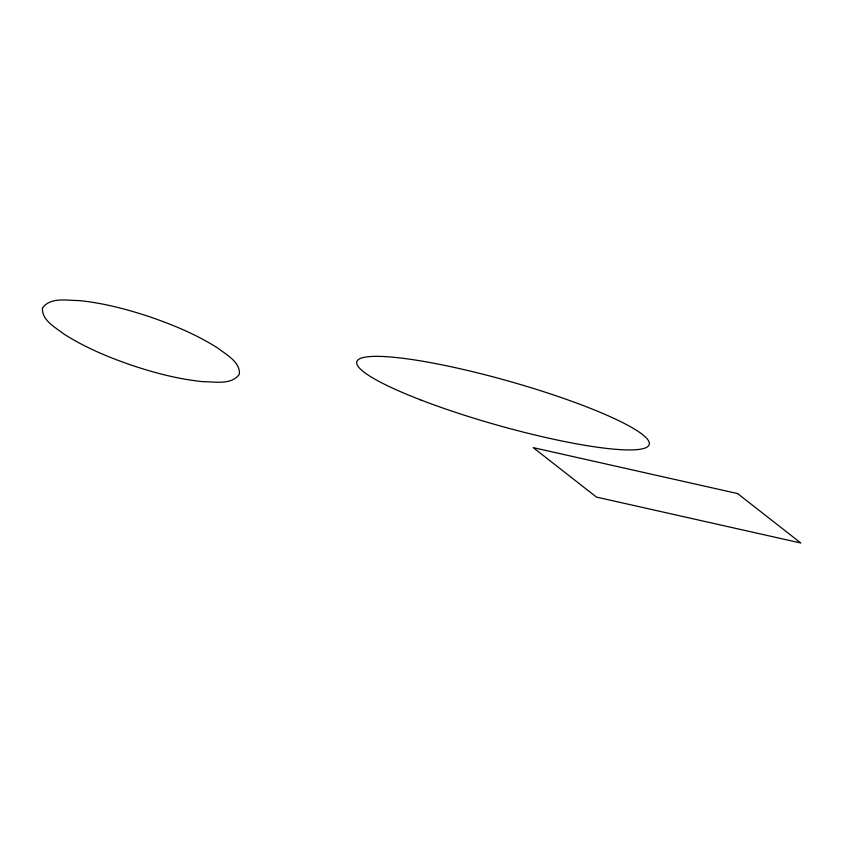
<?xml version="1.0" encoding="UTF-8"?>
<svg xmlns="http://www.w3.org/2000/svg" width="843" height="843" viewBox="0 0 843 843"><rect width="100%" height="100%" fill="white"/><g stroke="black" fill="none" stroke-linecap="round" stroke-linejoin="round"><path stroke-width="1.26" d="M42.456 308.116C41.697 320.445 55.49 327.379 63.826 333.976C85.28 347.695 108.968 357.485 132.983 365.704C155.649 373.175 178.916 379.234 202.699 381.647C214.522 381.616 231.604 385.462 239.412 374.113C240.171 361.773 226.377 354.85 218.042 348.254C196.588 334.534 172.899 324.734 148.884 316.515C126.218 309.044 102.951 302.985 79.168 300.582C67.345 300.614 50.264 296.768 42.456 308.116M737.593 493.566L533.197 447.622L596.454 497.085L800.85 543.029L737.593 493.566M420.636 399.888A151.93 22.719 15.8 0 0 648.941 445.188A151.93 22.719 15.8 0 0 439.498 364.345A151.93 22.719 15.8 0 0 420.636 399.888"/></g></svg>
